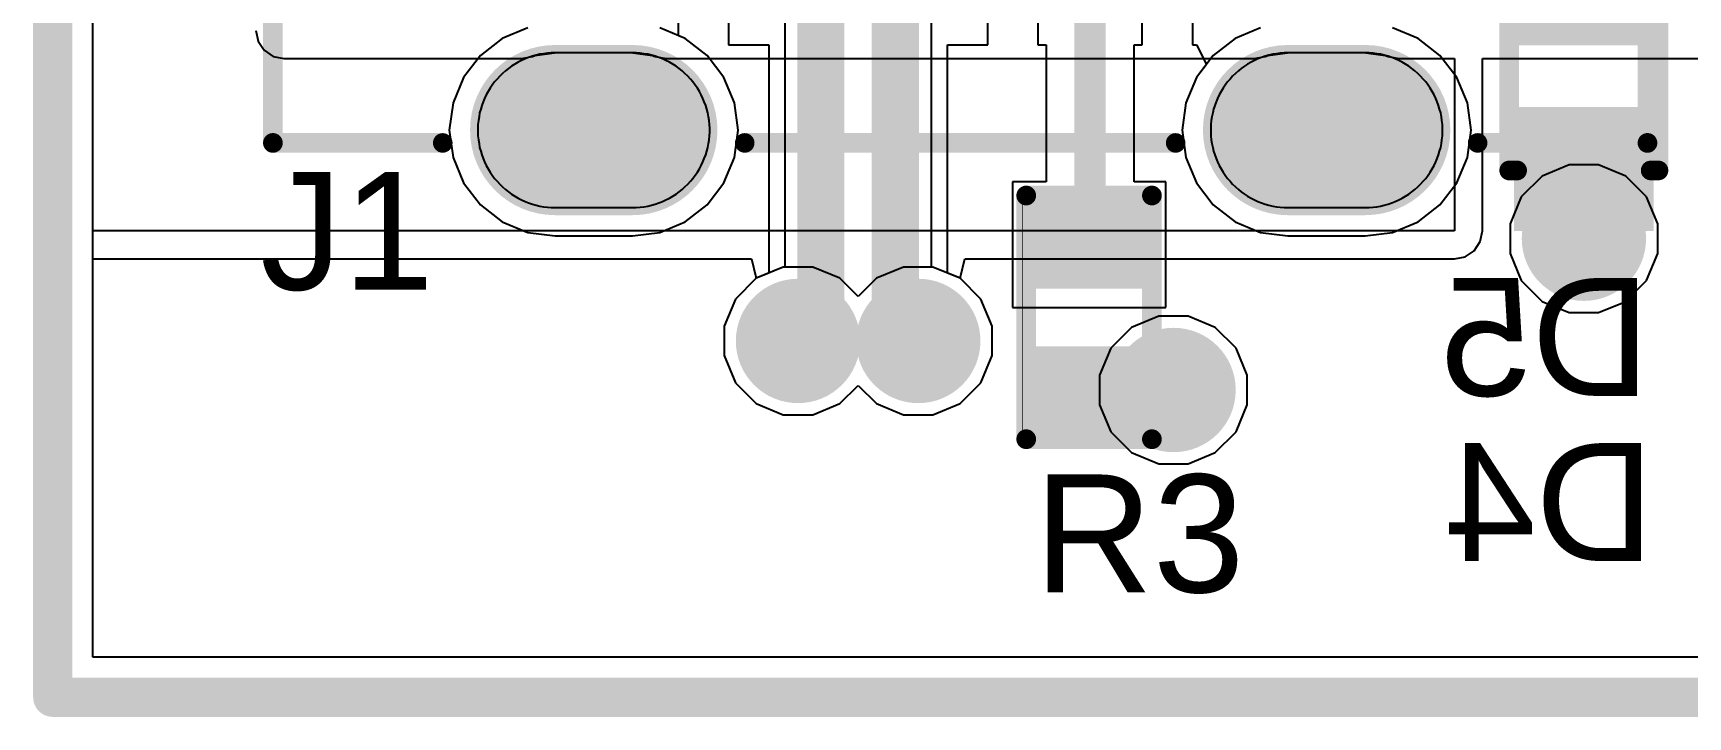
# Model space of a CAD drawing. Header units: inches. Extents: x 90 to 149.8, y 48.7 to 115.2.
# Drawn here: x 95.81 to 106.51, y 48.7 to 53.12 of the extents above; entities that cross this region are included whole.
import ezdxf

# ---------------------------------------------------------------- set-up
doc = ezdxf.new("R2010")
doc.units = ezdxf.units.IN
for name, color, linetype in [('Board_Outline', 56, 'Continuous'), ('Bottom Layer', 5, 'Continuous'), ('Bottom Overlay', 54, 'Continuous'), ('Bottom Paste', 16, 'Continuous'), ('Bottom Solder', 6, 'Continuous'), ('Layer 1', 16, 'Continuous'), ('Layer 2', 76, 'Continuous'), ('Multi-Layer', 9, 'Continuous'), ('Pad Holes', 156, 'Continuous'), ('Top Layer', 1, 'Continuous'), ('Top Overlay', 2, 'Continuous'), ('Top Paste', 8, 'Continuous'), ('Top Solder', 216, 'Continuous'), ('Via Holes', 16, 'Continuous')]:
    doc.layers.add(name, color=color, linetype=linetype)
doc.styles.add('Arial', font='', dxfattribs={"height": 0.2})
doc.styles.get('Arial').set_extended_font_data('Arial')

msp = doc.modelspace()

# ---------------------------------------------------------------- hatches: boundary and pattern name
at = {"layer": 'Bottom Layer'}
h = msp.add_hatch(color=5, dxfattribs=at)
edge = h.paths.add_edge_path()
edge.add_arc((99.688, 52.493), 0.5, 270, 450)
edge.add_line((99.688, 52.993), (99.188, 52.993))
edge.add_arc((99.188, 52.493), 0.5, 90, 270)
edge.add_line((99.188, 51.993), (99.688, 51.993))
h = msp.add_hatch(color=5, dxfattribs=at)
edge = h.paths.add_edge_path()
edge.add_arc((104.428, 52.493), 0.5, 270, 450)
edge.add_line((104.428, 52.993), (103.928, 52.993))
edge.add_arc((103.928, 52.493), 0.5, 90, 270)
edge.add_line((103.928, 51.993), (104.428, 51.993))
msp.add_hatch(color=5, dxfattribs=at).paths.add_polyline_path([(105.492, 51.942), (105.492, 52.542), (106.192, 52.542), (106.192, 51.942)])
h = msp.add_hatch(color=5, dxfattribs=at)
edge = h.paths.add_edge_path()
edge.add_arc((105.842, 51.791), 0.3, 0, 360)
h = msp.add_hatch(color=5, dxfattribs=at)
edge = h.paths.add_edge_path()
edge.add_arc((100.759, 51.13), 0.3, 0, 360)
h = msp.add_hatch(color=5, dxfattribs=at)
edge = h.paths.add_edge_path()
edge.add_arc((101.537, 51.13), 0.3, 0, 360)
h = msp.add_hatch(color=5, dxfattribs=at)
edge = h.paths.add_edge_path()
edge.add_arc((103.188, 50.813), 0.3, 0, 360)
at = {"layer": 'Bottom Paste'}
msp.add_hatch(color=16, dxfattribs=at).paths.add_polyline_path([(105.492, 51.942), (105.492, 52.542), (106.192, 52.542), (106.192, 51.942)])
at = {"layer": 'Bottom Solder'}
for points in [[(105.39, 53.04), (105.39, 53.843), (106.293, 53.843), (106.293, 53.04)], [(105.39, 51.84), (105.39, 52.643), (106.293, 52.643), (106.293, 51.84)]]:
    msp.add_hatch(color=6, dxfattribs=at).paths.add_polyline_path(points)
h = msp.add_hatch(color=6, dxfattribs=at)
edge = h.paths.add_edge_path()
edge.add_arc((99.688, 52.493), 0.55, 270, 450)
edge.add_line((99.688, 53.043), (99.188, 53.043))
edge.add_arc((99.188, 52.493), 0.55, 90, 270)
edge.add_line((99.188, 51.943), (99.688, 51.943))
h = msp.add_hatch(color=6, dxfattribs=at)
edge = h.paths.add_edge_path()
edge.add_arc((104.428, 52.493), 0.55, 270, 450)
edge.add_line((104.428, 53.043), (103.928, 53.043))
edge.add_arc((103.928, 52.493), 0.55, 90, 270)
edge.add_line((103.928, 51.943), (104.428, 51.943))
h = msp.add_hatch(color=6, dxfattribs=at)
edge = h.paths.add_edge_path()
edge.add_arc((105.842, 51.791), 0.402, 0, 360)
h = msp.add_hatch(color=6, dxfattribs=at)
edge = h.paths.add_edge_path()
edge.add_arc((100.759, 51.13), 0.402, 0, 360)
h = msp.add_hatch(color=6, dxfattribs=at)
edge = h.paths.add_edge_path()
edge.add_arc((101.537, 51.13), 0.402, 0, 360)
h = msp.add_hatch(color=6, dxfattribs=at)
edge = h.paths.add_edge_path()
edge.add_arc((103.188, 50.813), 0.402, 0, 360)
at = {"layer": 'Layer 1'}
h = msp.add_hatch(color=16, dxfattribs=at)
edge = h.paths.add_edge_path()
edge.add_arc((99.688, 52.493), 0.5, 270, 450)
edge.add_line((99.688, 52.993), (99.188, 52.993))
edge.add_arc((99.188, 52.493), 0.5, 90, 270)
edge.add_line((99.188, 51.993), (99.688, 51.993))
h = msp.add_hatch(color=16, dxfattribs=at)
edge = h.paths.add_edge_path()
edge.add_arc((104.428, 52.493), 0.5, 270, 450)
edge.add_line((104.428, 52.993), (103.928, 52.993))
edge.add_arc((103.928, 52.493), 0.5, 90, 270)
edge.add_line((103.928, 51.993), (104.428, 51.993))
h = msp.add_hatch(color=16, dxfattribs=at)
edge = h.paths.add_edge_path()
edge.add_arc((105.842, 51.791), 0.3, 0, 360)
h = msp.add_hatch(color=16, dxfattribs=at)
edge = h.paths.add_edge_path()
edge.add_arc((100.759, 51.13), 0.3, 0, 360)
h = msp.add_hatch(color=16, dxfattribs=at)
edge = h.paths.add_edge_path()
edge.add_arc((101.537, 51.13), 0.3, 0, 360)
h = msp.add_hatch(color=16, dxfattribs=at)
edge = h.paths.add_edge_path()
edge.add_arc((103.188, 50.813), 0.3, 0, 360)
at = {"layer": 'Layer 2'}
h = msp.add_hatch(color=76, dxfattribs=at)
edge = h.paths.add_edge_path()
edge.add_arc((99.688, 52.493), 0.5, 270, 450)
edge.add_line((99.688, 52.993), (99.188, 52.993))
edge.add_arc((99.188, 52.493), 0.5, 90, 270)
edge.add_line((99.188, 51.993), (99.688, 51.993))
h = msp.add_hatch(color=76, dxfattribs=at)
edge = h.paths.add_edge_path()
edge.add_arc((104.428, 52.493), 0.5, 270, 450)
edge.add_line((104.428, 52.993), (103.928, 52.993))
edge.add_arc((103.928, 52.493), 0.5, 90, 270)
edge.add_line((103.928, 51.993), (104.428, 51.993))
h = msp.add_hatch(color=76, dxfattribs=at)
edge = h.paths.add_edge_path()
edge.add_arc((105.842, 51.791), 0.3, 0, 360)
h = msp.add_hatch(color=76, dxfattribs=at)
edge = h.paths.add_edge_path()
edge.add_arc((100.759, 51.13), 0.3, 0, 360)
h = msp.add_hatch(color=76, dxfattribs=at)
edge = h.paths.add_edge_path()
edge.add_arc((101.537, 51.13), 0.3, 0, 360)
h = msp.add_hatch(color=76, dxfattribs=at)
edge = h.paths.add_edge_path()
edge.add_arc((103.188, 50.813), 0.3, 0, 360)
at = {"layer": 'Multi-Layer'}
h = msp.add_hatch(color=9, dxfattribs=at)
edge = h.paths.add_edge_path()
edge.add_arc((99.688, 52.493), 0.5, 270, 450)
edge.add_line((99.688, 52.993), (99.188, 52.993))
edge.add_arc((99.188, 52.493), 0.5, 90, 270)
edge.add_line((99.188, 51.993), (99.688, 51.993))
h = msp.add_hatch(color=9, dxfattribs=at)
edge = h.paths.add_edge_path()
edge.add_arc((104.428, 52.493), 0.5, 270, 450)
edge.add_line((104.428, 52.993), (103.928, 52.993))
edge.add_arc((103.928, 52.493), 0.5, 90, 270)
edge.add_line((103.928, 51.993), (104.428, 51.993))
at = {"layer": 'Pad Holes'}
h = msp.add_hatch(color=7, dxfattribs=at)
edge = h.paths.add_edge_path()
edge.add_arc((99.713, 52.493), 0.325, 270, 450)
edge.add_line((99.713, 52.818), (99.163, 52.818))
edge.add_arc((99.163, 52.493), 0.325, 90, 270)
edge.add_line((99.163, 52.168), (99.713, 52.168))
h = msp.add_hatch(color=7, dxfattribs=at)
edge = h.paths.add_edge_path()
edge.add_arc((104.453, 52.493), 0.325, 270, 450)
edge.add_line((104.453, 52.818), (103.903, 52.818))
edge.add_arc((103.903, 52.493), 0.325, 90, 270)
edge.add_line((103.903, 52.168), (104.453, 52.168))
at = {"layer": 'Top Layer'}
h = msp.add_hatch(color=1, dxfattribs=at)
edge = h.paths.add_edge_path()
edge.add_arc((99.688, 52.493), 0.5, 270, 450)
edge.add_line((99.688, 52.993), (99.188, 52.993))
edge.add_arc((99.188, 52.493), 0.5, 90, 270)
edge.add_line((99.188, 51.993), (99.688, 51.993))
h = msp.add_hatch(color=1, dxfattribs=at)
edge = h.paths.add_edge_path()
edge.add_arc((104.428, 52.493), 0.5, 270, 450)
edge.add_line((104.428, 52.993), (103.928, 52.993))
edge.add_arc((103.928, 52.493), 0.5, 90, 270)
edge.add_line((103.928, 51.993), (104.428, 51.993))
h = msp.add_hatch(color=1, dxfattribs=at)
edge = h.paths.add_edge_path()
edge.add_arc((105.842, 51.791), 0.3, 0, 360)
for points in [[(102.324, 51.981), (102.959, 51.981), (102.959, 51.524), (102.324, 51.524)], [(102.324, 51.041), (102.959, 51.041), (102.959, 50.584), (102.324, 50.584)]]:
    msp.add_hatch(color=1, dxfattribs=at).paths.add_polyline_path(points)
h = msp.add_hatch(color=1, dxfattribs=at)
edge = h.paths.add_edge_path()
edge.add_arc((100.759, 51.13), 0.3, 0, 360)
h = msp.add_hatch(color=1, dxfattribs=at)
edge = h.paths.add_edge_path()
edge.add_arc((101.537, 51.13), 0.3, 0, 360)
h = msp.add_hatch(color=1, dxfattribs=at)
edge = h.paths.add_edge_path()
edge.add_arc((103.188, 50.813), 0.3, 0, 360)
at = {"layer": 'Top Paste'}
for points in [[(102.324, 51.981), (102.959, 51.981), (102.959, 51.524), (102.324, 51.524)], [(102.324, 51.041), (102.959, 51.041), (102.959, 50.584), (102.324, 50.584)]]:
    msp.add_hatch(color=8, dxfattribs=at).paths.add_polyline_path(points)
at = {"layer": 'Top Solder'}
h = msp.add_hatch(color=216, dxfattribs=at)
edge = h.paths.add_edge_path()
edge.add_arc((99.688, 52.493), 0.55, 270, 450)
edge.add_line((99.688, 53.043), (99.188, 53.043))
edge.add_arc((99.188, 52.493), 0.55, 90, 270)
edge.add_line((99.188, 51.943), (99.688, 51.943))
h = msp.add_hatch(color=216, dxfattribs=at)
edge = h.paths.add_edge_path()
edge.add_arc((104.428, 52.493), 0.55, 270, 450)
edge.add_line((104.428, 53.043), (103.928, 53.043))
edge.add_arc((103.928, 52.493), 0.55, 90, 270)
edge.add_line((103.928, 51.943), (104.428, 51.943))
h = msp.add_hatch(color=216, dxfattribs=at)
edge = h.paths.add_edge_path()
edge.add_arc((105.842, 51.791), 0.402, 0, 360)
for points in [[(102.269, 52.036), (103.014, 52.036), (103.014, 51.469), (102.269, 51.469)], [(102.269, 51.096), (103.014, 51.096), (103.014, 50.529), (102.269, 50.529)]]:
    msp.add_hatch(color=216, dxfattribs=at).paths.add_polyline_path(points)
h = msp.add_hatch(color=216, dxfattribs=at)
edge = h.paths.add_edge_path()
edge.add_arc((100.759, 51.13), 0.402, 0, 360)
h = msp.add_hatch(color=216, dxfattribs=at)
edge = h.paths.add_edge_path()
edge.add_arc((101.537, 51.13), 0.402, 0, 360)
h = msp.add_hatch(color=216, dxfattribs=at)
edge = h.paths.add_edge_path()
edge.add_arc((103.188, 50.813), 0.402, 0, 360)
at = {"layer": 'Via Holes'}
h = msp.add_hatch(color=7, dxfattribs=at)
edge = h.paths.add_edge_path()
edge.add_arc((105.842, 51.791), 0.15, 0, 360)
h = msp.add_hatch(color=7, dxfattribs=at)
edge = h.paths.add_edge_path()
edge.add_arc((100.759, 51.13), 0.15, 0, 360)
h = msp.add_hatch(color=7, dxfattribs=at)
edge = h.paths.add_edge_path()
edge.add_arc((101.537, 51.13), 0.15, 0, 360)
h = msp.add_hatch(color=7, dxfattribs=at)
edge = h.paths.add_edge_path()
edge.add_arc((103.188, 50.813), 0.15, 0, 360)

# ---------------------------------------------------------------- linework, layer by layer
at = {"layer": 'Board_Outline'}
for points in [[(95.939, 48.827, 0.254, 0.254, 0), (95.939, 98.827, 0.254, 0.254, 0)], [(95.939, 48.827, 0.254, 0.254, 0), (140.939, 48.827, 0.254, 0.254, 0)]]:
    msp.add_lwpolyline(points, format="xyseb", dxfattribs=at)
msp.add_lwpolyline([(95.876, 48.827, 0.127, 0.127, 1), (96.003, 48.827, 0.127, 0.127, 1)], format="xyseb", close=True, dxfattribs=at)
msp.add_lwpolyline([(95.876, 48.827, 0.127, 0.127, 1), (96.003, 48.827, 0.127, 0.127, 1)], format="xyseb", close=True, dxfattribs=at)
at = {"layer": 'Bottom Layer'}
for p, q in [((96.198, 51.841), (96.198, 58.953)), ((97.253, 53.137), (97.267, 53.067)), ((97.267, 53.067), (97.306, 53.009)), ((97.306, 53.009), (97.365, 52.969)), ((99.058, 52.976), (99.2, 52.995)), ((99.2, 52.995), (99.676, 52.995)), ((99.676, 52.995), (99.818, 52.976)), ((103.798, 52.976), (103.94, 52.995)), ((103.94, 52.995), (104.416, 52.995)), ((104.416, 52.995), (104.558, 52.976)), ((97.365, 52.969), (97.434, 52.956)), ((97.434, 52.956), (98.972, 52.956)), ((98.972, 52.956), (99.028, 52.967)), ((99.028, 52.967), (99.041, 52.969)), ((99.041, 52.969), (99.058, 52.976)), ((99.818, 52.976), (99.835, 52.969)), ((99.835, 52.969), (99.904, 52.956)), ((99.904, 52.956), (99.904, 52.956)), ((99.904, 52.956), (99.904, 52.956)), ((99.904, 52.956), (103.712, 52.956)), ((103.712, 52.956), (103.768, 52.967)), ((103.768, 52.967), (103.781, 52.969)), ((103.781, 52.969), (103.798, 52.976)), ((104.558, 52.976), (104.575, 52.969)), ((104.575, 52.969), (104.644, 52.956)), ((104.644, 52.956), (104.644, 52.956)), ((104.644, 52.956), (104.644, 52.956)), ((104.644, 52.956), (105.004, 52.956)), ((105.004, 52.956), (105.004, 51.841)), ((105.185, 51.841), (105.185, 52.956)), ((105.185, 52.956), (108.585, 52.956)), ((105.004, 51.841), (96.198, 51.841)), ((105.171, 51.772), (105.185, 51.841)), ((105.073, 51.674), (105.132, 51.713)), ((105.132, 51.713), (105.171, 51.772)), ((96.198, 49.086), (96.198, 51.66)), ((96.198, 51.66), (100.458, 51.66)), ((100.458, 51.66), (100.486, 51.545)), ((101.81, 51.545), (101.838, 51.66)), ((101.838, 51.66), (105.004, 51.66)), ((105.004, 51.66), (105.073, 51.674)), ((100.486, 51.533), (100.354, 51.401)), ((100.486, 51.545), (100.486, 51.533)), ((101.81, 51.533), (101.81, 51.545)), ((101.942, 51.401), (101.81, 51.533)), ((100.354, 51.401), (100.281, 51.225)), ((102.015, 51.225), (101.942, 51.401)), ((100.281, 51.225), (100.281, 51.035)), ((102.015, 51.035), (102.015, 51.225)), ((100.281, 51.035), (100.354, 50.86)), ((101.942, 50.86), (102.015, 51.035)), ((100.354, 50.86), (100.488, 50.725)), ((101.03, 50.725), (101.148, 50.843)), ((101.148, 50.843), (101.266, 50.725)), ((101.808, 50.725), (101.942, 50.86)), ((100.488, 50.725), (100.664, 50.652)), ((100.664, 50.652), (100.854, 50.652)), ((100.854, 50.652), (101.03, 50.725)), ((101.266, 50.725), (101.442, 50.652)), ((101.442, 50.652), (101.632, 50.652)), ((101.632, 50.652), (101.808, 50.725)), ((128.45, 49.086), (96.198, 49.086))]:
    msp.add_line(p, q, dxfattribs=at)
at = {"layer": 'Bottom Overlay'}
for points in [[(105.359, 52.232, 0.127, 0.127, 0), (105.359, 53.502, 0.127, 0.127, 0)], [(106.324, 52.232, 0.127, 0.127, 0), (106.324, 53.502, 0.127, 0.127, 0)], [(105.36, 52.232, 0.127, 0.127, 0), (105.41, 52.232, 0.127, 0.127, 0)], [(106.274, 52.232, 0.127, 0.127, 0), (106.324, 52.232, 0.127, 0.127, 0)]]:
    msp.add_lwpolyline(points, format="xyseb", dxfattribs=at)
for points in [[(105.327, 52.232, 0.0635, 0.0635, 1), (105.391, 52.232, 0.0635, 0.0635, 1)], [(105.328, 52.232, 0.0635, 0.0635, 1), (105.392, 52.232, 0.0635, 0.0635, 1)], [(105.378, 52.232, 0.0635, 0.0635, 1), (105.442, 52.232, 0.0635, 0.0635, 1)], [(106.242, 52.232, 0.0635, 0.0635, 1), (106.305, 52.232, 0.0635, 0.0635, 1)], [(106.292, 52.232, 0.0635, 0.0635, 1), (106.355, 52.232, 0.0635, 0.0635, 1)], [(106.293, 52.232, 0.0635, 0.0635, 1), (106.356, 52.232, 0.0635, 0.0635, 1)]]:
    msp.add_lwpolyline(points, format="xyseb", close=True, dxfattribs=at)
at = {"layer": 'Layer 1'}
for p, q in [((96.198, 49.086), (96.198, 90.441)), ((100.673, 59.047), (100.673, 51.608)), ((101.623, 51.608), (101.623, 54.432)), ((98.846, 53.085), (98.705, 52.976)), ((99.011, 53.153), (98.846, 53.085)), ((100.03, 53.085), (99.865, 53.153)), ((100.171, 52.976), (100.03, 53.085)), ((103.586, 53.085), (103.445, 52.976)), ((103.751, 53.153), (103.586, 53.085)), ((104.77, 53.085), (104.605, 53.153)), ((104.911, 52.976), (104.77, 53.085)), ((98.705, 52.976), (98.596, 52.834)), ((100.28, 52.834), (100.171, 52.976)), ((103.445, 52.976), (103.336, 52.834)), ((105.02, 52.834), (104.911, 52.976)), ((98.596, 52.834), (98.528, 52.67)), ((100.348, 52.67), (100.28, 52.834)), ((103.336, 52.834), (103.268, 52.67)), ((105.088, 52.67), (105.02, 52.834)), ((98.528, 52.67), (98.504, 52.493)), ((100.372, 52.493), (100.348, 52.67)), ((103.268, 52.67), (103.244, 52.493)), ((105.112, 52.493), (105.088, 52.67)), ((98.504, 52.493), (98.528, 52.316)), ((100.348, 52.316), (100.372, 52.493)), ((103.244, 52.493), (103.268, 52.316)), ((105.088, 52.316), (105.112, 52.493)), ((98.528, 52.316), (98.596, 52.151)), ((100.28, 52.151), (100.348, 52.316)), ((103.268, 52.316), (103.336, 52.151)), ((105.02, 52.151), (105.088, 52.316)), ((98.596, 52.151), (98.705, 52.009)), ((100.171, 52.009), (100.28, 52.151)), ((103.336, 52.151), (103.445, 52.009)), ((104.911, 52.009), (105.02, 52.151)), ((98.705, 52.009), (98.846, 51.901)), ((100.03, 51.901), (100.171, 52.009)), ((103.445, 52.009), (103.586, 51.901)), ((104.77, 51.901), (104.911, 52.009)), ((98.846, 51.901), (99.011, 51.832)), ((99.011, 51.832), (99.188, 51.809)), ((99.188, 51.809), (99.688, 51.809)), ((99.688, 51.809), (99.865, 51.832)), ((99.865, 51.832), (100.03, 51.901)), ((103.586, 51.901), (103.751, 51.832)), ((103.751, 51.832), (103.928, 51.809)), ((103.928, 51.809), (104.428, 51.809)), ((104.428, 51.809), (104.605, 51.832)), ((104.605, 51.832), (104.77, 51.901)), ((100.664, 51.608), (100.488, 51.535)), ((100.673, 51.608), (100.664, 51.608)), ((101.632, 51.608), (101.623, 51.608)), ((101.808, 51.535), (101.632, 51.608)), ((100.488, 51.535), (100.354, 51.401)), ((101.942, 51.401), (101.808, 51.535)), ((100.354, 51.401), (100.281, 51.225)), ((102.015, 51.225), (101.942, 51.401)), ((100.281, 51.225), (100.281, 51.035)), ((102.015, 51.035), (102.015, 51.225)), ((100.281, 51.035), (100.354, 50.86)), ((101.942, 50.86), (102.015, 51.035)), ((100.354, 50.86), (100.488, 50.725)), ((101.03, 50.725), (101.148, 50.843)), ((101.148, 50.843), (101.266, 50.725)), ((101.808, 50.725), (101.942, 50.86)), ((100.488, 50.725), (100.664, 50.652)), ((100.664, 50.652), (100.854, 50.652)), ((100.854, 50.652), (101.03, 50.725)), ((101.266, 50.725), (101.442, 50.652)), ((101.442, 50.652), (101.632, 50.652)), ((101.632, 50.652), (101.808, 50.725)), ((128.45, 49.086), (96.198, 49.086))]:
    msp.add_line(p, q, dxfattribs=at)
for points in [[(100.958, 51.329, 0.203, 0.203, 0), (100.958, 59.048, 0.203, 0.203, 0)], [(101.339, 51.329, 0.203, 0.203, 0), (101.339, 54.432, 0.203, 0.203, 0)], [(100.759, 51.13, 0.203, 0.203, 0), (100.958, 51.329, 0.203, 0.203, 0)], [(101.339, 51.329, 0.203, 0.203, 0), (101.537, 51.13, 0.203, 0.203, 0)]]:
    msp.add_lwpolyline(points, format="xyseb", dxfattribs=at)
for points in [[(100.907, 51.329, 0.102, 0.102, 1), (101.008, 51.329, 0.102, 0.102, 1)], [(100.907, 51.329, 0.102, 0.102, 1), (101.008, 51.329, 0.102, 0.102, 1)], [(101.288, 51.329, 0.102, 0.102, 1), (101.389, 51.329, 0.102, 0.102, 1)], [(101.288, 51.329, 0.102, 0.102, 1), (101.389, 51.329, 0.102, 0.102, 1)], [(100.708, 51.13, 0.102, 0.102, 1), (100.81, 51.13, 0.102, 0.102, 1)], [(101.486, 51.13, 0.102, 0.102, 1), (101.588, 51.13, 0.102, 0.102, 1)]]:
    msp.add_lwpolyline(points, format="xyseb", close=True, dxfattribs=at)
at = {"layer": 'Layer 2'}
for p, q in [((96.198, 49.086), (96.198, 98.568)), ((98.846, 53.085), (98.705, 52.976)), ((99.011, 53.153), (98.846, 53.085)), ((100.03, 53.085), (99.865, 53.153)), ((100.171, 52.976), (100.03, 53.085)), ((103.586, 53.085), (103.445, 52.976)), ((103.751, 53.153), (103.586, 53.085)), ((104.77, 53.085), (104.605, 53.153)), ((104.911, 52.976), (104.77, 53.085)), ((98.705, 52.976), (98.596, 52.834)), ((100.28, 52.834), (100.171, 52.976)), ((103.445, 52.976), (103.336, 52.834)), ((105.02, 52.834), (104.911, 52.976)), ((98.596, 52.834), (98.528, 52.67)), ((100.348, 52.67), (100.28, 52.834)), ((103.336, 52.834), (103.268, 52.67)), ((105.088, 52.67), (105.02, 52.834)), ((98.528, 52.67), (98.504, 52.493)), ((100.372, 52.493), (100.348, 52.67)), ((103.268, 52.67), (103.244, 52.493)), ((105.112, 52.493), (105.088, 52.67)), ((98.504, 52.493), (98.528, 52.316)), ((100.348, 52.316), (100.372, 52.493)), ((103.244, 52.493), (103.268, 52.316)), ((105.088, 52.316), (105.112, 52.493)), ((98.528, 52.316), (98.596, 52.151)), ((100.28, 52.151), (100.348, 52.316)), ((103.268, 52.316), (103.336, 52.151)), ((105.02, 52.151), (105.088, 52.316)), ((105.747, 52.268), (105.571, 52.196)), ((105.937, 52.268), (105.747, 52.268)), ((106.112, 52.196), (105.937, 52.268)), ((98.596, 52.151), (98.705, 52.009)), ((100.171, 52.009), (100.28, 52.151)), ((103.336, 52.151), (103.445, 52.009)), ((104.911, 52.009), (105.02, 52.151)), ((105.571, 52.196), (105.437, 52.061)), ((106.247, 52.061), (106.112, 52.196)), ((105.437, 52.061), (105.364, 51.886)), ((106.32, 51.886), (106.247, 52.061)), ((98.705, 52.009), (98.846, 51.901)), ((100.03, 51.901), (100.171, 52.009)), ((103.445, 52.009), (103.586, 51.901)), ((104.77, 51.901), (104.911, 52.009)), ((98.846, 51.901), (99.011, 51.832)), ((99.011, 51.832), (99.188, 51.809)), ((99.188, 51.809), (99.688, 51.809)), ((99.688, 51.809), (99.865, 51.832)), ((99.865, 51.832), (100.03, 51.901)), ((103.586, 51.901), (103.751, 51.832)), ((103.751, 51.832), (103.928, 51.809)), ((103.928, 51.809), (104.428, 51.809)), ((104.428, 51.809), (104.605, 51.832)), ((104.605, 51.832), (104.77, 51.901)), ((105.364, 51.886), (105.364, 51.696)), ((106.32, 51.696), (106.32, 51.886)), ((105.364, 51.696), (105.437, 51.52)), ((106.247, 51.52), (106.32, 51.696)), ((100.664, 51.608), (100.488, 51.535)), ((100.854, 51.608), (100.664, 51.608)), ((101.03, 51.535), (100.854, 51.608)), ((101.442, 51.608), (101.266, 51.535)), ((101.632, 51.608), (101.442, 51.608)), ((101.808, 51.535), (101.632, 51.608)), ((100.488, 51.535), (100.354, 51.401)), ((101.148, 51.417), (101.03, 51.535)), ((101.266, 51.535), (101.148, 51.417)), ((101.942, 51.401), (101.808, 51.535)), ((105.437, 51.52), (105.571, 51.386)), ((106.112, 51.386), (106.247, 51.52)), ((100.354, 51.401), (100.281, 51.225)), ((102.015, 51.225), (101.942, 51.401)), ((105.571, 51.386), (105.747, 51.313)), ((105.937, 51.313), (106.112, 51.386)), ((103.092, 51.29), (102.917, 51.218)), ((103.283, 51.29), (103.092, 51.29)), ((103.458, 51.218), (103.283, 51.29)), ((105.747, 51.313), (105.937, 51.313)), ((100.281, 51.225), (100.281, 51.035)), ((102.015, 51.035), (102.015, 51.225)), ((102.917, 51.218), (102.782, 51.083)), ((103.593, 51.083), (103.458, 51.218)), ((102.782, 51.083), (102.71, 50.908)), ((103.665, 50.908), (103.593, 51.083)), ((100.281, 51.035), (100.354, 50.86)), ((101.942, 50.86), (102.015, 51.035)), ((100.354, 50.86), (100.488, 50.725)), ((101.03, 50.725), (101.148, 50.843)), ((101.148, 50.843), (101.266, 50.725)), ((101.808, 50.725), (101.942, 50.86)), ((102.71, 50.908), (102.71, 50.718)), ((103.665, 50.718), (103.665, 50.908)), ((100.488, 50.725), (100.664, 50.652)), ((100.664, 50.652), (100.854, 50.652)), ((100.854, 50.652), (101.03, 50.725)), ((101.266, 50.725), (101.442, 50.652)), ((101.442, 50.652), (101.632, 50.652)), ((101.632, 50.652), (101.808, 50.725)), ((102.71, 50.718), (102.782, 50.542)), ((103.593, 50.542), (103.665, 50.718)), ((102.782, 50.542), (102.917, 50.408)), ((103.458, 50.408), (103.593, 50.542)), ((102.917, 50.408), (103.092, 50.335)), ((103.092, 50.335), (103.283, 50.335)), ((103.283, 50.335), (103.458, 50.408)), ((128.45, 49.086), (96.198, 49.086))]:
    msp.add_line(p, q, dxfattribs=at)
at = {"layer": 'Top Layer'}
for p, q in [((96.198, 49.086), (96.198, 90.797)), ((100.31, 54.6), (100.31, 53.045)), ((101.986, 53.045), (101.986, 54.6)), ((102.31, 54.6), (102.31, 53.045)), ((102.986, 53.045), (102.986, 54.6)), ((99.986, 53.103), (99.986, 54.395)), ((103.31, 54.395), (103.31, 53.045)), ((98.846, 53.085), (98.705, 52.976)), ((99.011, 53.153), (98.846, 53.085)), ((100.03, 53.085), (99.986, 53.103)), ((100.171, 52.976), (100.03, 53.085)), ((104.77, 53.085), (104.605, 53.153)), ((104.911, 52.976), (104.77, 53.085)), ((100.31, 53.045), (100.57, 53.045)), ((100.57, 53.045), (100.57, 51.569)), ((101.726, 51.569), (101.726, 53.045)), ((101.726, 53.045), (101.986, 53.045)), ((102.31, 53.045), (102.363, 53.045)), ((102.363, 53.045), (102.363, 52.159)), ((102.933, 52.159), (102.933, 53.045)), ((102.933, 53.045), (102.986, 53.045)), ((103.31, 53.045), (103.337, 53.045)), ((103.337, 53.045), (103.4, 52.918)), ((98.705, 52.976), (98.596, 52.834)), ((100.28, 52.834), (100.171, 52.976)), ((103.4, 52.918), (103.336, 52.834)), ((105.02, 52.834), (104.911, 52.976)), ((98.596, 52.834), (98.528, 52.67)), ((100.348, 52.67), (100.28, 52.834)), ((103.336, 52.834), (103.268, 52.67)), ((105.088, 52.67), (105.02, 52.834)), ((98.528, 52.67), (98.504, 52.493)), ((100.372, 52.493), (100.348, 52.67)), ((103.268, 52.67), (103.244, 52.493)), ((105.112, 52.493), (105.088, 52.67)), ((98.504, 52.493), (98.528, 52.316)), ((100.348, 52.316), (100.372, 52.493)), ((103.244, 52.493), (103.268, 52.316)), ((105.088, 52.316), (105.112, 52.493)), ((98.528, 52.316), (98.596, 52.151)), ((100.28, 52.151), (100.348, 52.316)), ((103.268, 52.316), (103.336, 52.151)), ((105.02, 52.151), (105.088, 52.316)), ((98.596, 52.151), (98.705, 52.009)), ((100.171, 52.009), (100.28, 52.151)), ((102.363, 52.159), (102.146, 52.159)), ((102.146, 52.159), (102.146, 51.346)), ((103.137, 52.159), (102.933, 52.159)), ((103.137, 51.346), (103.137, 52.159)), ((103.336, 52.151), (103.445, 52.009)), ((104.911, 52.009), (105.02, 52.151)), ((98.705, 52.009), (98.846, 51.901)), ((100.03, 51.901), (100.171, 52.009)), ((103.445, 52.009), (103.586, 51.901)), ((104.77, 51.901), (104.911, 52.009)), ((98.846, 51.901), (99.011, 51.832)), ((99.011, 51.832), (99.188, 51.809)), ((99.188, 51.809), (99.688, 51.809)), ((99.688, 51.809), (99.865, 51.832)), ((99.865, 51.832), (100.03, 51.901)), ((103.586, 51.901), (103.751, 51.832)), ((103.751, 51.832), (103.928, 51.809)), ((103.928, 51.809), (104.428, 51.809)), ((104.428, 51.809), (104.605, 51.832)), ((104.605, 51.832), (104.77, 51.901)), ((100.488, 51.535), (100.354, 51.401)), ((100.57, 51.569), (100.488, 51.535)), ((101.808, 51.535), (101.726, 51.569)), ((101.942, 51.401), (101.808, 51.535)), ((100.354, 51.401), (100.281, 51.225)), ((102.015, 51.225), (101.942, 51.401)), ((102.146, 51.346), (103.137, 51.346)), ((100.281, 51.225), (100.281, 51.035)), ((102.015, 51.035), (102.015, 51.225)), ((100.281, 51.035), (100.354, 50.86)), ((101.942, 50.86), (102.015, 51.035)), ((100.354, 50.86), (100.488, 50.725)), ((101.03, 50.725), (101.148, 50.843)), ((101.148, 50.843), (101.266, 50.725)), ((101.808, 50.725), (101.942, 50.86)), ((100.488, 50.725), (100.664, 50.652)), ((100.664, 50.652), (100.854, 50.652)), ((100.854, 50.652), (101.03, 50.725)), ((101.266, 50.725), (101.442, 50.652)), ((101.442, 50.652), (101.632, 50.652)), ((101.632, 50.652), (101.808, 50.725)), ((128.45, 49.086), (96.198, 49.086))]:
    msp.add_line(p, q, dxfattribs=at)
for points in [[(102.648, 51.752, 0.203, 0.203, 0), (102.648, 53.823, 0.203, 0.203, 0)], [(100.907, 51.278, 0.305, 0.305, 0), (100.907, 53.564, 0.305, 0.305, 0)], [(101.389, 51.278, 0.305, 0.305, 0), (101.389, 53.564, 0.305, 0.305, 0)], [(102.641, 51.752, 0.178, 0.178, 0), (102.648, 51.752, 0.178, 0.178, 0)], [(100.759, 51.13, 0.305, 0.305, 0), (100.907, 51.278, 0.305, 0.305, 0)], [(101.389, 51.278, 0.305, 0.305, 0), (101.537, 51.13, 0.305, 0.305, 0)], [(102.641, 50.813, 0.305, 0.305, 0), (103.188, 50.813, 0.305, 0.305, 0)]]:
    msp.add_lwpolyline(points, format="xyseb", dxfattribs=at)
for points in [[(102.597, 51.752, 0.102, 0.102, 1), (102.699, 51.752, 0.102, 0.102, 1)], [(102.597, 51.752, 0.0889, 0.0889, 1), (102.686, 51.752, 0.0889, 0.0889, 1)], [(102.604, 51.752, 0.0889, 0.0889, 1), (102.692, 51.752, 0.0889, 0.0889, 1)], [(100.831, 51.278, 0.152, 0.152, 1), (100.983, 51.278, 0.152, 0.152, 1)], [(100.831, 51.278, 0.152, 0.152, 1), (100.983, 51.278, 0.152, 0.152, 1)], [(101.313, 51.278, 0.152, 0.152, 1), (101.466, 51.278, 0.152, 0.152, 1)], [(101.313, 51.278, 0.152, 0.152, 1), (101.466, 51.278, 0.152, 0.152, 1)], [(100.683, 51.13, 0.152, 0.152, 1), (100.835, 51.13, 0.152, 0.152, 1)], [(101.461, 51.13, 0.152, 0.152, 1), (101.613, 51.13, 0.152, 0.152, 1)], [(102.565, 50.813, 0.152, 0.152, 1), (102.718, 50.813, 0.152, 0.152, 1)], [(103.111, 50.813, 0.152, 0.152, 1), (103.264, 50.813, 0.152, 0.152, 1)]]:
    msp.add_lwpolyline(points, format="xyseb", close=True, dxfattribs=at)
at = {"layer": 'Top Overlay'}
for points in [[(97.363, 52.41, 0.127, 0.127, 0), (97.363, 54.513, 0.127, 0.127, 0)], [(106.253, 52.41, 0.127, 0.127, 0), (106.253, 54.513, 0.127, 0.127, 0)], [(97.363, 52.41, 0.127, 0.127, 0), (98.462, 52.41, 0.127, 0.127, 0)], [(100.414, 52.41, 0.127, 0.127, 0), (103.202, 52.41, 0.127, 0.127, 0)], [(105.154, 52.41, 0.127, 0.127, 0), (106.253, 52.41, 0.127, 0.127, 0)], [(102.235, 50.495, 0.127, 0.127, 0), (102.235, 52.07, 0.127, 0.127, 0)], [(102.235, 52.07, 0.127, 0.127, 0), (103.048, 52.07, 0.127, 0.127, 0)], [(103.048, 50.495, 0.127, 0.127, 0), (103.048, 52.07, 0.127, 0.127, 0)], [(102.21, 50.47, 0.00323, 0.00323, 0), (102.21, 52.095, 0.00323, 0.00323, 0)], [(102.235, 50.495, 0.127, 0.127, 0), (103.048, 50.495, 0.127, 0.127, 0)]]:
    msp.add_lwpolyline(points, format="xyseb", dxfattribs=at)
for points in [[(97.331, 52.41, 0.0635, 0.0635, 1), (97.395, 52.41, 0.0635, 0.0635, 1)], [(97.331, 52.41, 0.0635, 0.0635, 1), (97.395, 52.41, 0.0635, 0.0635, 1)], [(98.43, 52.41, 0.0635, 0.0635, 1), (98.493, 52.41, 0.0635, 0.0635, 1)], [(100.383, 52.41, 0.0635, 0.0635, 1), (100.446, 52.41, 0.0635, 0.0635, 1)], [(103.17, 52.41, 0.0635, 0.0635, 1), (103.233, 52.41, 0.0635, 0.0635, 1)], [(105.123, 52.41, 0.0635, 0.0635, 1), (105.186, 52.41, 0.0635, 0.0635, 1)], [(106.221, 52.41, 0.0635, 0.0635, 1), (106.285, 52.41, 0.0635, 0.0635, 1)], [(106.221, 52.41, 0.0635, 0.0635, 1), (106.285, 52.41, 0.0635, 0.0635, 1)], [(102.203, 52.07, 0.0635, 0.0635, 1), (102.267, 52.07, 0.0635, 0.0635, 1)], [(102.203, 52.07, 0.0635, 0.0635, 1), (102.267, 52.07, 0.0635, 0.0635, 1)], [(103.016, 52.07, 0.0635, 0.0635, 1), (103.08, 52.07, 0.0635, 0.0635, 1)], [(103.016, 52.07, 0.0635, 0.0635, 1), (103.08, 52.07, 0.0635, 0.0635, 1)], [(102.209, 52.095, 0.00161, 0.00161, 1), (102.21, 52.095, 0.00161, 0.00161, 1)], [(102.203, 50.495, 0.0635, 0.0635, 1), (102.267, 50.495, 0.0635, 0.0635, 1)], [(102.203, 50.495, 0.0635, 0.0635, 1), (102.267, 50.495, 0.0635, 0.0635, 1)], [(103.016, 50.495, 0.0635, 0.0635, 1), (103.08, 50.495, 0.0635, 0.0635, 1)], [(103.016, 50.495, 0.0635, 0.0635, 1), (103.08, 50.495, 0.0635, 0.0635, 1)], [(102.209, 50.47, 0.00161, 0.00161, 1), (102.21, 50.47, 0.00161, 0.00161, 1)]]:
    msp.add_lwpolyline(points, format="xyseb", close=True, dxfattribs=at)
at = {"layer": 'Top Paste'}
for p, q in [((99.089, 52.983), (99.065, 52.977)), ((99.113, 52.987), (99.089, 52.983)), ((99.138, 52.99), (99.113, 52.987)), ((99.163, 52.992), (99.138, 52.99)), ((99.188, 52.993), (99.163, 52.992)), ((99.688, 52.993), (99.188, 52.993)), ((99.713, 52.992), (99.688, 52.993)), ((99.738, 52.99), (99.713, 52.992)), ((99.762, 52.987), (99.738, 52.99)), ((99.787, 52.983), (99.762, 52.987)), ((99.811, 52.977), (99.787, 52.983)), ((103.829, 52.983), (103.805, 52.977)), ((103.854, 52.987), (103.829, 52.983)), ((103.878, 52.99), (103.854, 52.987)), ((103.903, 52.992), (103.878, 52.99)), ((103.928, 52.993), (103.903, 52.992)), ((104.428, 52.993), (103.928, 52.993)), ((104.453, 52.992), (104.428, 52.993)), ((104.478, 52.99), (104.453, 52.992)), ((104.503, 52.987), (104.478, 52.99)), ((104.527, 52.983), (104.503, 52.987)), ((104.551, 52.977), (104.527, 52.983)), ((98.867, 52.876), (98.848, 52.859)), ((98.886, 52.891), (98.867, 52.876)), ((98.906, 52.906), (98.886, 52.891)), ((98.927, 52.919), (98.906, 52.906)), ((98.949, 52.932), (98.927, 52.919)), ((98.971, 52.943), (98.949, 52.932)), ((98.994, 52.953), (98.971, 52.943)), ((99.017, 52.962), (98.994, 52.953)), ((99.041, 52.97), (99.017, 52.962)), ((99.065, 52.977), (99.041, 52.97)), ((99.835, 52.97), (99.811, 52.977)), ((99.859, 52.962), (99.835, 52.97)), ((99.882, 52.953), (99.859, 52.962)), ((99.905, 52.943), (99.882, 52.953)), ((99.927, 52.932), (99.905, 52.943)), ((99.949, 52.919), (99.927, 52.932)), ((99.97, 52.906), (99.949, 52.919)), ((99.99, 52.891), (99.97, 52.906)), ((100.009, 52.876), (99.99, 52.891)), ((100.028, 52.859), (100.009, 52.876)), ((103.607, 52.876), (103.588, 52.859)), ((103.626, 52.891), (103.607, 52.876)), ((103.646, 52.906), (103.626, 52.891)), ((103.667, 52.919), (103.646, 52.906)), ((103.689, 52.932), (103.667, 52.919)), ((103.711, 52.943), (103.689, 52.932)), ((103.734, 52.953), (103.711, 52.943)), ((103.757, 52.962), (103.734, 52.953)), ((103.781, 52.97), (103.757, 52.962)), ((103.805, 52.977), (103.781, 52.97)), ((104.575, 52.97), (104.551, 52.977)), ((104.599, 52.962), (104.575, 52.97)), ((104.622, 52.953), (104.599, 52.962)), ((104.645, 52.943), (104.622, 52.953)), ((104.667, 52.932), (104.645, 52.943)), ((104.689, 52.919), (104.667, 52.932)), ((104.71, 52.906), (104.689, 52.919)), ((104.73, 52.891), (104.71, 52.906)), ((104.749, 52.876), (104.73, 52.891)), ((104.768, 52.859), (104.749, 52.876)), ((98.768, 52.764), (98.755, 52.743)), ((98.782, 52.784), (98.768, 52.764)), ((98.797, 52.804), (98.782, 52.784)), ((98.813, 52.823), (98.797, 52.804)), ((98.83, 52.842), (98.813, 52.823)), ((98.848, 52.859), (98.83, 52.842)), ((100.046, 52.842), (100.028, 52.859)), ((100.063, 52.823), (100.046, 52.842)), ((100.079, 52.804), (100.063, 52.823)), ((100.094, 52.784), (100.079, 52.804)), ((100.108, 52.764), (100.094, 52.784)), ((100.121, 52.743), (100.108, 52.764)), ((103.508, 52.764), (103.495, 52.743)), ((103.522, 52.784), (103.508, 52.764)), ((103.537, 52.804), (103.522, 52.784)), ((103.553, 52.823), (103.537, 52.804)), ((103.57, 52.842), (103.553, 52.823)), ((103.588, 52.859), (103.57, 52.842)), ((104.786, 52.842), (104.768, 52.859)), ((104.803, 52.823), (104.786, 52.842)), ((104.819, 52.804), (104.803, 52.823)), ((104.834, 52.784), (104.819, 52.804)), ((104.848, 52.764), (104.834, 52.784)), ((104.861, 52.743), (104.848, 52.764)), ((98.722, 52.675), (98.714, 52.652)), ((98.732, 52.698), (98.722, 52.675)), ((98.743, 52.721), (98.732, 52.698)), ((98.755, 52.743), (98.743, 52.721)), ((100.133, 52.721), (100.121, 52.743)), ((100.144, 52.698), (100.133, 52.721)), ((100.153, 52.675), (100.144, 52.698)), ((100.162, 52.652), (100.153, 52.675)), ((103.463, 52.675), (103.454, 52.652)), ((103.472, 52.698), (103.463, 52.675)), ((103.483, 52.721), (103.472, 52.698)), ((103.495, 52.743), (103.483, 52.721)), ((104.873, 52.721), (104.861, 52.743)), ((104.884, 52.698), (104.873, 52.721)), ((104.893, 52.675), (104.884, 52.698)), ((104.902, 52.652), (104.893, 52.675)), ((98.692, 52.555), (98.689, 52.53)), ((98.696, 52.579), (98.692, 52.555)), ((98.7, 52.604), (98.696, 52.579)), ((98.707, 52.628), (98.7, 52.604)), ((98.714, 52.652), (98.707, 52.628)), ((100.169, 52.628), (100.162, 52.652)), ((100.175, 52.604), (100.169, 52.628)), ((100.18, 52.579), (100.175, 52.604)), ((100.184, 52.555), (100.18, 52.579)), ((100.187, 52.53), (100.184, 52.555)), ((103.432, 52.555), (103.429, 52.53)), ((103.436, 52.579), (103.432, 52.555)), ((103.441, 52.604), (103.436, 52.579)), ((103.447, 52.628), (103.441, 52.604)), ((103.454, 52.652), (103.447, 52.628)), ((104.909, 52.628), (104.902, 52.652)), ((104.916, 52.604), (104.909, 52.628)), ((104.92, 52.579), (104.916, 52.604)), ((104.924, 52.555), (104.92, 52.579)), ((104.927, 52.53), (104.924, 52.555)), ((98.689, 52.53), (98.688, 52.505)), ((98.688, 52.505), (98.688, 52.48)), ((98.688, 52.48), (98.689, 52.455)), ((98.689, 52.455), (98.692, 52.43)), ((100.184, 52.43), (100.187, 52.455)), ((100.188, 52.505), (100.187, 52.53)), ((100.187, 52.455), (100.188, 52.48)), ((100.188, 52.48), (100.188, 52.505)), ((103.429, 52.53), (103.428, 52.505)), ((103.428, 52.505), (103.428, 52.48)), ((103.428, 52.48), (103.429, 52.455)), ((103.429, 52.455), (103.432, 52.43)), ((104.924, 52.43), (104.927, 52.455)), ((104.928, 52.505), (104.927, 52.53)), ((104.927, 52.455), (104.928, 52.48)), ((104.928, 52.48), (104.928, 52.505)), ((98.692, 52.43), (98.696, 52.406)), ((98.696, 52.406), (98.7, 52.381)), ((98.7, 52.381), (98.707, 52.357)), ((98.707, 52.357), (98.714, 52.333)), ((100.162, 52.333), (100.169, 52.357)), ((100.169, 52.357), (100.175, 52.381)), ((100.175, 52.381), (100.18, 52.406)), ((100.18, 52.406), (100.184, 52.43)), ((103.432, 52.43), (103.436, 52.406)), ((103.436, 52.406), (103.441, 52.381)), ((103.441, 52.381), (103.447, 52.357)), ((103.447, 52.357), (103.454, 52.333)), ((104.902, 52.333), (104.909, 52.357)), ((104.909, 52.357), (104.916, 52.381)), ((104.916, 52.381), (104.92, 52.406)), ((104.92, 52.406), (104.924, 52.43)), ((98.714, 52.333), (98.722, 52.31)), ((98.722, 52.31), (98.732, 52.287)), ((98.732, 52.287), (98.743, 52.264)), ((98.743, 52.264), (98.755, 52.243)), ((98.755, 52.243), (98.768, 52.221)), ((100.108, 52.221), (100.121, 52.243)), ((100.121, 52.243), (100.133, 52.264)), ((100.133, 52.264), (100.144, 52.287)), ((100.144, 52.287), (100.153, 52.31)), ((100.153, 52.31), (100.162, 52.333)), ((103.454, 52.333), (103.463, 52.31)), ((103.463, 52.31), (103.472, 52.287)), ((103.472, 52.287), (103.483, 52.264)), ((103.483, 52.264), (103.495, 52.243)), ((103.495, 52.243), (103.508, 52.221)), ((104.848, 52.221), (104.861, 52.243)), ((104.861, 52.243), (104.873, 52.264)), ((104.873, 52.264), (104.884, 52.287)), ((104.884, 52.287), (104.893, 52.31)), ((104.893, 52.31), (104.902, 52.333)), ((98.768, 52.221), (98.782, 52.201)), ((98.782, 52.201), (98.797, 52.181)), ((98.797, 52.181), (98.813, 52.162)), ((98.813, 52.162), (98.83, 52.143)), ((98.83, 52.143), (98.848, 52.126)), ((98.848, 52.126), (98.867, 52.109)), ((100.009, 52.109), (100.028, 52.126)), ((100.028, 52.126), (100.046, 52.143)), ((100.046, 52.143), (100.063, 52.162)), ((100.063, 52.162), (100.079, 52.181)), ((100.079, 52.181), (100.094, 52.201)), ((100.094, 52.201), (100.108, 52.221)), ((103.508, 52.221), (103.522, 52.201)), ((103.522, 52.201), (103.537, 52.181)), ((103.537, 52.181), (103.553, 52.162)), ((103.553, 52.162), (103.57, 52.143)), ((103.57, 52.143), (103.588, 52.126)), ((103.588, 52.126), (103.607, 52.109)), ((104.749, 52.109), (104.768, 52.126)), ((104.768, 52.126), (104.786, 52.143)), ((104.786, 52.143), (104.803, 52.162)), ((104.803, 52.162), (104.819, 52.181)), ((104.819, 52.181), (104.834, 52.201)), ((104.834, 52.201), (104.848, 52.221)), ((98.867, 52.109), (98.886, 52.094)), ((98.886, 52.094), (98.906, 52.079)), ((98.906, 52.079), (98.927, 52.066)), ((98.927, 52.066), (98.949, 52.053)), ((98.949, 52.053), (98.971, 52.042)), ((98.971, 52.042), (98.994, 52.032)), ((98.994, 52.032), (99.017, 52.023)), ((99.017, 52.023), (99.041, 52.015)), ((99.041, 52.015), (99.065, 52.008)), ((99.811, 52.008), (99.835, 52.015)), ((99.835, 52.015), (99.859, 52.023)), ((99.859, 52.023), (99.882, 52.032)), ((99.882, 52.032), (99.905, 52.042)), ((99.905, 52.042), (99.927, 52.053)), ((99.927, 52.053), (99.949, 52.066)), ((99.949, 52.066), (99.97, 52.079)), ((99.97, 52.079), (99.99, 52.094)), ((99.99, 52.094), (100.009, 52.109)), ((103.607, 52.109), (103.626, 52.094)), ((103.626, 52.094), (103.646, 52.079)), ((103.646, 52.079), (103.667, 52.066)), ((103.667, 52.066), (103.689, 52.053)), ((103.689, 52.053), (103.711, 52.042)), ((103.711, 52.042), (103.734, 52.032)), ((103.734, 52.032), (103.757, 52.023)), ((103.757, 52.023), (103.781, 52.015)), ((103.781, 52.015), (103.805, 52.008)), ((104.551, 52.008), (104.575, 52.015)), ((104.575, 52.015), (104.599, 52.023)), ((104.599, 52.023), (104.622, 52.032)), ((104.622, 52.032), (104.645, 52.042)), ((104.645, 52.042), (104.667, 52.053)), ((104.667, 52.053), (104.689, 52.066)), ((104.689, 52.066), (104.71, 52.079)), ((104.71, 52.079), (104.73, 52.094)), ((104.73, 52.094), (104.749, 52.109)), ((99.065, 52.008), (99.089, 52.002)), ((99.089, 52.002), (99.113, 51.998)), ((99.113, 51.998), (99.138, 51.995)), ((99.138, 51.995), (99.163, 51.993)), ((99.163, 51.993), (99.188, 51.993)), ((99.188, 51.993), (99.688, 51.993)), ((99.688, 51.993), (99.713, 51.993)), ((99.713, 51.993), (99.738, 51.995)), ((99.738, 51.995), (99.762, 51.998)), ((99.762, 51.998), (99.787, 52.002)), ((99.787, 52.002), (99.811, 52.008)), ((103.805, 52.008), (103.829, 52.002)), ((103.829, 52.002), (103.854, 51.998)), ((103.854, 51.998), (103.878, 51.995)), ((103.878, 51.995), (103.903, 51.993)), ((103.903, 51.993), (103.928, 51.993)), ((103.928, 51.993), (104.428, 51.993)), ((104.428, 51.993), (104.453, 51.993)), ((104.453, 51.993), (104.478, 51.995)), ((104.478, 51.995), (104.503, 51.998)), ((104.503, 51.998), (104.527, 52.002)), ((104.527, 52.002), (104.551, 52.008))]:
    msp.add_line(p, q, dxfattribs=at)

# ---------------------------------------------------------------- texts
at = {"layer": 'Bottom Overlay', "style": 'Arial', "text_generation_flag": 2}
msp.add_text('D5', height=0.762, dxfattribs=at).set_placement((106.273, 50.775))
msp.add_text('D4', height=0.762, rotation=360, dxfattribs=at).set_placement((106.299, 49.708))
at = {"layer": 'Top Overlay', "style": 'Arial'}
for s, p in [('J1', (97.282, 51.461)), ('R3', (102.286, 49.505))]:
    msp.add_text(s, height=0.762, rotation=360, dxfattribs=at).set_placement(p)

doc.saveas('drawing.dxf')
